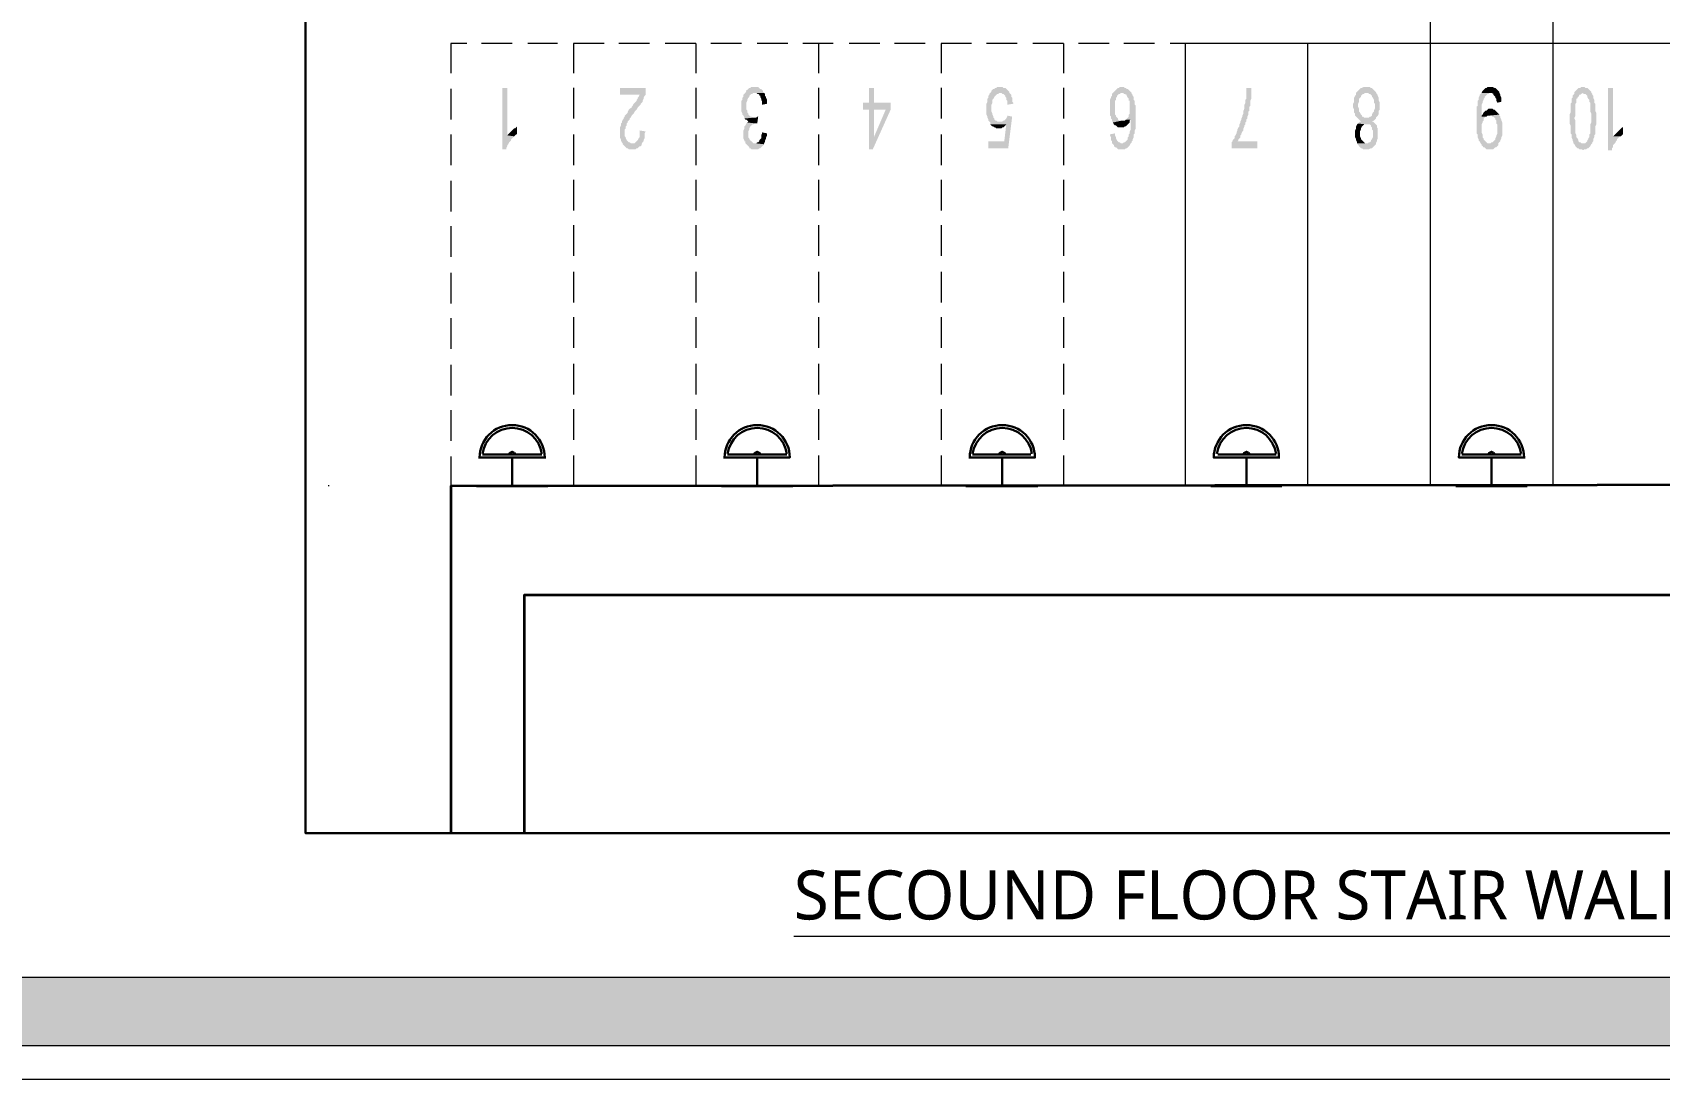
# Model space of a CAD drawing. Header units: inches. Extents: x 3324238 to 135265466, y -1036581 to 20094598.
# Drawn here: x 3353672.5 to 3353805.2, y -519499.6 to -519414.3 of the extents above; entities that cross this region are included whole.
import ezdxf

# ---------------------------------------------------------------- set-up
doc = ezdxf.new("R2010")
doc.units = ezdxf.units.IN
doc.header["$MEASUREMENT"] = 0
for name, color, linetype in [('PDF_Geometry', 7, 'Continuous'), ('PDF_Solid Fills', 7, 'Continuous'), ('PDF_Text', 1, 'Continuous')]:
    doc.layers.add(name, color=color, linetype=linetype)
doc.styles.add('PDF Malgun Gothic', font='malgun.ttf')

msp = doc.modelspace()

# ---------------------------------------------------------------- hatches: boundary and pattern name
at = {"layer": 'PDF_Solid Fills', "lineweight": 30, "transparency": 33554559}
for points in [[(3353710.83, -519423.772), (3353711.152, -519423.772), (3353711.152, -519423.772), (3353711.152, -519423.691), (3353711.233, -519423.53), (3353711.233, -519423.45), (3353711.313, -519423.369), (3353711.394, -519423.208), (3353711.475, -519423.127), (3353711.555, -519423.047), (3353711.555, -519422.966), (3353711.636, -519422.886), (3353711.716, -519422.805), (3353711.797, -519422.724), (3353711.233, -519422.644), (3353711.233, -519418.776), (3353710.83, -519418.776)], [(3353720.66, -519423.288), (3353721.465, -519423.288), (3353721.385, -519423.288), (3353721.304, -519423.288), (3353721.224, -519423.208), (3353721.143, -519423.208), (3353721.063, -519423.127), (3353720.982, -519423.047), (3353720.982, -519423.047), (3353720.901, -519422.886), (3353720.901, -519422.805), (3353720.821, -519422.724), (3353720.821, -519422.563), (3353720.821, -519422.402), (3353720.821, -519422.322), (3353720.821, -519422.16), (3353720.901, -519422.08), (3353720.901, -519421.919), (3353720.982, -519421.838), (3353720.982, -519421.677), (3353721.063, -519421.596), (3353721.063, -519421.516), (3353721.143, -519421.435), (3353721.224, -519421.355), (3353721.224, -519421.274), (3353721.304, -519421.194), (3353721.385, -519421.032), (3353721.465, -519420.952), (3353721.546, -519420.871), (3353721.627, -519420.71), (3353721.707, -519420.63), (3353721.788, -519420.549), (3353721.868, -519420.388), (3353721.949, -519420.307), (3353722.029, -519420.227), (3353722.11, -519420.146), (3353722.11, -519420.066), (3353722.191, -519419.985), (3353722.271, -519419.904), (3353722.271, -519419.824), (3353722.352, -519419.663), (3353722.352, -519419.582), (3353722.432, -519419.421), (3353722.513, -519419.34), (3353722.513, -519419.179), (3353722.513, -519419.179), (3353722.513, -519419.018), (3353722.513, -519418.938), (3353722.513, -519418.776), (3353720.418, -519418.776), (3353720.418, -519419.34), (3353722.029, -519419.34), (3353722.029, -519419.34), (3353721.949, -519419.502), (3353721.868, -519419.582), (3353721.868, -519419.663), (3353721.788, -519419.743), (3353721.788, -519419.824), (3353721.707, -519419.904), (3353721.627, -519419.985), (3353721.546, -519420.066), (3353721.465, -519420.227), (3353721.385, -519420.307), (3353721.385, -519420.388), (3353721.224, -519420.468), (3353721.143, -519420.549), (3353721.063, -519420.71), (3353721.063, -519420.791), (3353720.982, -519420.871), (3353720.901, -519420.952), (3353720.821, -519421.032), (3353720.821, -519421.113), (3353720.74, -519421.194), (3353720.74, -519421.274), (3353720.66, -519421.355), (3353720.579, -519421.516), (3353720.579, -519421.596), (3353720.499, -519421.677), (3353720.499, -519421.838), (3353720.499, -519421.838), (3353720.418, -519421.999), (3353720.418, -519422.16), (3353720.418, -519422.241), (3353720.418, -519422.402), (3353720.418, -519422.402), (3353720.418, -519422.563), (3353720.418, -519422.724), (3353720.418, -519422.805), (3353720.499, -519422.966), (3353720.499, -519423.047), (3353720.579, -519423.208)], [(3353730.57, -519421.274), (3353731.376, -519421.194), (3353731.295, -519421.194), (3353731.215, -519421.194), (3353731.134, -519421.113), (3353731.053, -519421.113), (3353730.973, -519421.032), (3353730.892, -519420.952), (3353730.892, -519420.871), (3353730.812, -519420.791), (3353730.812, -519420.63), (3353730.731, -519420.549), (3353730.731, -519420.388), (3353730.731, -519420.227), (3353730.731, -519420.227), (3353730.731, -519420.066), (3353730.731, -519419.985), (3353730.812, -519419.824), (3353730.812, -519419.743), (3353730.892, -519419.582), (3353730.973, -519419.502), (3353730.973, -519419.421), (3353731.053, -519419.34), (3353731.134, -519419.26), (3353731.215, -519419.26), (3353731.295, -519419.179), (3353731.376, -519419.179), (3353732.181, -519419.179), (3353732.101, -519419.099), (3353732.101, -519419.018), (3353732.02, -519418.938), (3353731.94, -519418.857), (3353731.859, -519418.857), (3353731.779, -519418.776), (3353731.698, -519418.696), (3353731.617, -519418.696), (3353731.537, -519418.696), (3353731.456, -519418.696), (3353731.376, -519418.696), (3353731.215, -519418.696), (3353731.134, -519418.696), (3353731.053, -519418.776), (3353730.973, -519418.776), (3353730.892, -519418.857), (3353730.812, -519418.938), (3353730.731, -519418.938), (3353730.731, -519419.018), (3353730.651, -519419.179), (3353730.651, -519419.179), (3353730.57, -519419.26), (3353730.489, -519419.34), (3353730.489, -519419.502), (3353730.409, -519419.582), (3353730.409, -519419.743), (3353730.328, -519419.824), (3353730.328, -519419.985), (3353730.328, -519420.146), (3353730.328, -519420.227), (3353730.328, -519420.307), (3353730.328, -519420.468), (3353730.328, -519420.549), (3353730.328, -519420.71), (3353730.409, -519420.871), (3353730.409, -519420.952), (3353730.489, -519421.032), (3353730.489, -519421.032), (3353730.57, -519421.194)], [(3353740.722, -519423.772), (3353741.044, -519423.772), (3353742.495, -519420.549), (3353742.495, -519419.985), (3353741.125, -519419.985), (3353741.125, -519418.776), (3353740.722, -519418.776), (3353740.722, -519419.985), (3353740.239, -519419.985), (3353740.239, -519420.549), (3353740.722, -519420.549), (3353742.092, -519420.549), (3353741.125, -519422.805)], [(3353752.002, -519420.146), (3353752.485, -519420.066), (3353752.485, -519419.985), (3353752.405, -519419.904), (3353752.405, -519419.743), (3353752.405, -519419.582), (3353752.324, -519419.502), (3353752.324, -519419.34), (3353752.244, -519419.26), (3353752.163, -519419.179), (3353752.163, -519419.099), (3353752.083, -519419.018), (3353752.002, -519418.938), (3353751.921, -519418.857), (3353751.841, -519418.776), (3353751.76, -519418.776), (3353751.68, -519418.776), (3353751.599, -519418.696), (3353751.519, -519418.696), (3353751.438, -519418.696), (3353751.438, -519418.696), (3353751.277, -519418.696), (3353751.196, -519418.696), (3353751.116, -519418.776), (3353751.035, -519418.776), (3353750.955, -519418.857), (3353750.874, -519418.857), (3353750.793, -519418.938), (3353750.713, -519419.018), (3353750.713, -519419.099), (3353750.632, -519419.179), (3353751.438, -519419.179), (3353751.438, -519419.179), (3353751.519, -519419.179), (3353751.599, -519419.26), (3353751.68, -519419.26), (3353751.76, -519419.34), (3353751.841, -519419.421), (3353751.841, -519419.502), (3353751.921, -519419.582), (3353751.921, -519419.743), (3353752.002, -519419.824), (3353752.002, -519419.985)], [(3353762.073, -519423.288), (3353762.154, -519423.208), (3353762.154, -519423.208), (3353762.154, -519423.127), (3353762.235, -519423.047), (3353762.235, -519422.966), (3353762.315, -519422.805), (3353762.315, -519422.724), (3353762.315, -519422.563), (3353762.396, -519422.483), (3353762.396, -519422.322), (3353762.396, -519422.241), (3353762.476, -519422.08), (3353762.476, -519421.919), (3353762.476, -519421.758), (3353762.476, -519421.596), (3353762.476, -519421.435), (3353762.476, -519421.274), (3353762.476, -519421.113), (3353762.476, -519421.032), (3353762.476, -519420.871), (3353762.476, -519420.71), (3353762.476, -519420.549), (3353762.476, -519420.388), (3353762.476, -519420.227), (3353762.396, -519420.146), (3353762.396, -519419.985), (3353762.396, -519419.824), (3353762.315, -519419.743), (3353762.315, -519419.663), (3353762.315, -519419.502), (3353762.235, -519419.421), (3353762.235, -519419.34), (3353762.154, -519419.26), (3353762.154, -519419.179), (3353762.073, -519419.099), (3353761.993, -519419.018), (3353761.912, -519418.938), (3353761.832, -519418.857), (3353761.751, -519418.857), (3353761.671, -519418.776), (3353761.59, -519418.776), (3353761.509, -519418.696), (3353761.429, -519418.696), (3353761.348, -519418.696), (3353761.348, -519418.696), (3353761.268, -519418.696), (3353761.187, -519418.696), (3353761.107, -519418.776), (3353761.026, -519418.776), (3353760.945, -519418.857), (3353760.865, -519418.938), (3353760.865, -519418.938), (3353760.784, -519419.018), (3353760.704, -519419.099), (3353760.623, -519419.179), (3353761.348, -519419.179), (3353761.429, -519419.179), (3353761.509, -519419.26), (3353761.59, -519419.26), (3353761.671, -519419.34), (3353761.751, -519419.34), (3353761.751, -519419.421), (3353761.832, -519419.582), (3353761.912, -519419.663), (3353761.912, -519419.824), (3353761.993, -519419.824), (3353761.993, -519419.985), (3353761.993, -519420.146), (3353761.993, -519420.227), (3353761.993, -519420.388), (3353761.993, -519420.468), (3353761.993, -519420.549), (3353761.993, -519420.71), (3353761.993, -519420.871), (3353761.912, -519420.952), (3353761.912, -519421.113), (3353761.832, -519421.194), (3353761.751, -519421.274), (3353761.751, -519421.355), (3353762.073, -519421.355), (3353762.073, -519421.435), (3353762.073, -519421.596), (3353762.073, -519421.758), (3353762.073, -519421.919), (3353762.073, -519422.08), (3353762.073, -519422.16), (3353761.993, -519422.322), (3353761.993, -519422.402), (3353761.993, -519422.483), (3353761.912, -519422.563), (3353761.912, -519422.724), (3353761.832, -519422.805), (3353761.832, -519422.966), (3353761.751, -519423.047), (3353761.671, -519423.127), (3353761.671, -519423.127), (3353761.59, -519423.208), (3353761.509, -519423.208), (3353761.429, -519423.288), (3353761.348, -519423.288)], [(3353770.292, -519423.691), (3353772.387, -519423.691), (3353772.387, -519423.127), (3353770.775, -519423.127), (3353770.856, -519423.047), (3353770.856, -519422.966), (3353770.936, -519422.886), (3353771.017, -519422.805), (3353771.017, -519422.644), (3353771.097, -519422.563), (3353771.097, -519422.483), (3353771.178, -519422.322), (3353771.259, -519422.241), (3353771.259, -519422.08), (3353771.339, -519421.919), (3353771.339, -519421.838), (3353771.42, -519421.758), (3353771.42, -519421.596), (3353771.5, -519421.516), (3353771.5, -519421.355), (3353771.581, -519421.274), (3353771.581, -519421.113), (3353771.661, -519420.952), (3353771.661, -519420.871), (3353771.661, -519420.71), (3353771.742, -519420.63), (3353771.742, -519420.468), (3353771.742, -519420.307), (3353771.823, -519420.227), (3353771.823, -519420.146), (3353771.823, -519419.985), (3353771.823, -519419.824), (3353771.903, -519419.663), (3353771.903, -519419.502), (3353771.903, -519419.421), (3353771.903, -519419.26), (3353771.903, -519419.099), (3353771.903, -519419.018), (3353771.903, -519418.857), (3353771.903, -519418.776), (3353771.5, -519418.776), (3353771.5, -519418.776), (3353771.5, -519418.938), (3353771.5, -519419.099), (3353771.5, -519419.179), (3353771.5, -519419.34), (3353771.5, -519419.502), (3353771.5, -519419.663), (3353771.42, -519419.743), (3353771.42, -519419.904), (3353771.42, -519419.985), (3353771.339, -519420.146), (3353771.339, -519420.227), (3353771.339, -519420.307), (3353771.339, -519420.468), (3353771.259, -519420.63), (3353771.259, -519420.71), (3353771.259, -519420.871), (3353771.178, -519421.032), (3353771.178, -519421.113), (3353771.097, -519421.274), (3353771.097, -519421.355), (3353771.017, -519421.516), (3353771.017, -519421.596), (3353770.936, -519421.758), (3353770.936, -519421.919), (3353770.856, -519421.999), (3353770.775, -519422.16), (3353770.775, -519422.241), (3353770.695, -519422.402), (3353770.695, -519422.483), (3353770.614, -519422.644), (3353770.533, -519422.724), (3353770.533, -519422.886), (3353770.453, -519422.966), (3353770.372, -519423.047), (3353770.372, -519423.127), (3353770.292, -519423.208)], [(3353780.524, -519421.194), (3353781.33, -519421.194), (3353781.249, -519421.194), (3353781.088, -519421.194), (3353781.008, -519421.113), (3353780.927, -519421.113), (3353780.927, -519421.032), (3353780.847, -519420.952), (3353780.766, -519420.791), (3353780.685, -519420.71), (3353780.685, -519420.63), (3353780.685, -519420.468), (3353780.605, -519420.307), (3353780.605, -519420.227), (3353780.605, -519420.066), (3353780.685, -519419.904), (3353780.685, -519419.824), (3353780.685, -519419.663), (3353780.766, -519419.582), (3353780.847, -519419.502), (3353780.847, -519419.421), (3353780.927, -519419.34), (3353781.008, -519419.26), (3353781.088, -519419.26), (3353781.169, -519419.179), (3353781.33, -519419.179), (3353782.055, -519419.099), (3353782.055, -519419.099), (3353781.975, -519419.018), (3353781.894, -519418.938), (3353781.813, -519418.857), (3353781.733, -519418.776), (3353781.652, -519418.776), (3353781.572, -519418.696), (3353781.491, -519418.696), (3353781.411, -519418.696), (3353781.33, -519418.696), (3353781.249, -519418.696), (3353781.169, -519418.696), (3353781.088, -519418.696), (3353780.927, -519418.776), (3353780.847, -519418.776), (3353780.766, -519418.857), (3353780.685, -519418.938), (3353780.685, -519418.938), (3353780.605, -519419.018), (3353780.524, -519419.099), (3353780.444, -519419.179), (3353780.444, -519419.34), (3353780.363, -519419.421), (3353780.283, -519419.582), (3353780.283, -519419.663), (3353780.283, -519419.824), (3353780.283, -519419.904), (3353780.202, -519420.066), (3353780.202, -519420.227), (3353780.202, -519420.227), (3353780.202, -519420.388), (3353780.283, -519420.549), (3353780.283, -519420.63), (3353780.283, -519420.791), (3353780.363, -519420.871), (3353780.363, -519421.032), (3353780.363, -519421.032), (3353780.444, -519421.113)], [(3353791.965, -519419.985), (3353792.288, -519419.904), (3353792.288, -519419.824), (3353792.288, -519419.663), (3353792.288, -519419.582), (3353792.207, -519419.421), (3353792.207, -519419.34), (3353792.127, -519419.179), (3353792.127, -519419.099), (3353792.046, -519419.018), (3353791.965, -519418.938), (3353791.885, -519418.857), (3353791.885, -519418.857), (3353791.804, -519418.776), (3353791.724, -519418.776), (3353791.563, -519418.696), (3353791.482, -519418.696), (3353791.401, -519418.696), (3353791.401, -519418.696), (3353791.24, -519418.696), (3353791.16, -519418.696), (3353791.079, -519418.776), (3353790.999, -519418.776), (3353790.918, -519418.857), (3353790.837, -519418.938), (3353790.757, -519419.018), (3353790.757, -519419.018), (3353790.676, -519419.179), (3353791.401, -519419.179), (3353791.401, -519419.179), (3353791.482, -519419.179), (3353791.643, -519419.26), (3353791.643, -519419.34), (3353791.724, -519419.421), (3353791.804, -519419.502), (3353791.804, -519419.582), (3353791.885, -519419.663), (3353791.885, -519419.824)], [(3353798.975, -519423.852), (3353798.975, -519423.852), (3353799.056, -519423.772), (3353799.136, -519423.772), (3353799.217, -519423.772), (3353799.297, -519423.691), (3353799.378, -519423.691), (3353799.459, -519423.611), (3353799.539, -519423.53), (3353799.539, -519423.53), (3353799.62, -519423.369), (3353799.7, -519423.288), (3353798.975, -519423.288), (3353798.895, -519423.288), (3353798.814, -519423.288), (3353798.733, -519423.208), (3353798.653, -519423.208), (3353798.572, -519423.127), (3353798.572, -519423.047), (3353798.492, -519422.886), (3353798.492, -519422.886), (3353798.411, -519422.805), (3353798.411, -519422.724), (3353798.411, -519422.644), (3353798.331, -519422.483), (3353798.331, -519422.402), (3353798.331, -519422.241), (3353798.331, -519422.16), (3353798.331, -519421.999), (3353798.331, -519421.838), (3353798.331, -519421.677), (3353798.331, -519421.435), (3353798.25, -519421.274), (3353798.25, -519421.194), (3353798.331, -519421.032), (3353798.331, -519420.871), (3353798.331, -519420.71), (3353798.331, -519420.549), (3353798.331, -519420.388), (3353798.331, -519420.227), (3353798.331, -519420.066), (3353798.411, -519419.985), (3353798.411, -519419.904), (3353798.411, -519419.824), (3353798.411, -519419.663), (3353798.492, -519419.663), (3353798.492, -519419.582), (3353798.572, -519419.502), (3353798.653, -519419.34), (3353798.733, -519419.34), (3353798.814, -519419.26), (3353798.814, -519419.26), (3353798.975, -519419.179), (3353799.62, -519419.179), (3353799.62, -519419.099), (3353799.539, -519419.018), (3353799.459, -519418.938), (3353799.378, -519418.857), (3353799.297, -519418.776), (3353799.217, -519418.776), (3353799.136, -519418.776), (3353799.056, -519418.696), (3353798.975, -519418.696), (3353798.895, -519418.696), (3353798.814, -519418.696), (3353798.733, -519418.776), (3353798.653, -519418.776), (3353798.572, -519418.776), (3353798.492, -519418.857), (3353798.411, -519418.938), (3353798.331, -519419.018), (3353798.331, -519419.018), (3353798.25, -519419.099), (3353798.25, -519419.26), (3353798.169, -519419.34), (3353798.089, -519419.421), (3353798.089, -519419.582), (3353798.008, -519419.663), (3353798.008, -519419.824), (3353798.008, -519419.904), (3353798.008, -519419.985), (3353797.928, -519420.066), (3353797.928, -519420.227), (3353797.928, -519420.388), (3353797.928, -519420.468), (3353797.928, -519420.63), (3353797.928, -519420.791), (3353797.847, -519420.952), (3353797.847, -519421.113), (3353797.847, -519421.274), (3353797.847, -519421.355), (3353797.847, -519421.516), (3353797.847, -519421.677), (3353797.928, -519421.838), (3353797.928, -519421.999), (3353797.928, -519422.08), (3353797.928, -519422.241), (3353797.928, -519422.322), (3353797.928, -519422.483), (3353798.008, -519422.563), (3353798.008, -519422.724), (3353798.008, -519422.805), (3353798.089, -519422.966), (3353798.089, -519423.047), (3353798.169, -519423.208), (3353798.169, -519423.208), (3353798.169, -519423.288), (3353798.25, -519423.369), (3353798.331, -519423.53), (3353798.411, -519423.611), (3353798.492, -519423.691), (3353798.492, -519423.691), (3353798.572, -519423.691), (3353798.653, -519423.772), (3353798.733, -519423.772), (3353798.814, -519423.772)], [(3353800.989, -519423.852), (3353801.312, -519423.852), (3353801.312, -519423.772), (3353801.312, -519423.691), (3353801.392, -519423.611), (3353801.392, -519423.45), (3353801.473, -519423.369), (3353801.553, -519423.288), (3353801.634, -519423.127), (3353801.714, -519423.047), (3353801.714, -519422.966), (3353801.795, -519422.886), (3353801.876, -519422.805), (3353801.956, -519422.724), (3353801.392, -519422.724), (3353801.392, -519418.776), (3353800.989, -519418.776)], [(3353732.02, -519420.146), (3353732.423, -519420.066), (3353732.423, -519419.985), (3353732.423, -519419.904), (3353732.423, -519419.743), (3353732.343, -519419.582), (3353732.343, -519419.502), (3353732.262, -519419.421), (3353732.262, -519419.26), (3353732.181, -519419.179), (3353731.376, -519419.179), (3353731.537, -519419.179), (3353731.617, -519419.26), (3353731.698, -519419.26), (3353731.779, -519419.34), (3353731.779, -519419.421), (3353731.859, -519419.421), (3353731.859, -519419.502), (3353731.94, -519419.663), (3353731.94, -519419.743), (3353732.02, -519419.904), (3353732.02, -519419.985)], [(3353750.632, -519421.596), (3353751.438, -519421.516), (3353751.357, -519421.516), (3353751.277, -519421.516), (3353751.196, -519421.516), (3353751.116, -519421.435), (3353751.035, -519421.435), (3353750.955, -519421.355), (3353750.955, -519421.274), (3353750.874, -519421.194), (3353750.874, -519421.113), (3353750.793, -519420.952), (3353750.793, -519420.871), (3353750.713, -519420.71), (3353750.713, -519420.549), (3353750.713, -519420.388), (3353750.713, -519420.388), (3353750.713, -519420.227), (3353750.713, -519420.146), (3353750.793, -519419.985), (3353750.793, -519419.824), (3353750.793, -519419.743), (3353750.874, -519419.663), (3353750.955, -519419.502), (3353750.955, -519419.502), (3353751.035, -519419.421), (3353751.116, -519419.34), (3353751.196, -519419.26), (3353751.277, -519419.26), (3353751.357, -519419.179), (3353751.438, -519419.179), (3353750.632, -519419.179), (3353750.552, -519419.26), (3353750.552, -519419.34), (3353750.471, -519419.421), (3353750.471, -519419.582), (3353750.391, -519419.663), (3353750.391, -519419.824), (3353750.391, -519419.904), (3353750.31, -519420.066), (3353750.31, -519420.146), (3353750.31, -519420.307), (3353750.31, -519420.468), (3353750.31, -519420.549), (3353750.31, -519420.71), (3353750.31, -519420.791), (3353750.31, -519420.952), (3353750.391, -519421.113), (3353750.391, -519421.194), (3353750.471, -519421.355), (3353750.471, -519421.435), (3353750.552, -519421.516)], [(3353760.623, -519421.596), (3353761.348, -519421.435), (3353761.348, -519421.435), (3353761.187, -519421.435), (3353761.107, -519421.435), (3353761.026, -519421.355), (3353761.026, -519421.274), (3353760.945, -519421.194), (3353760.865, -519421.113), (3353760.865, -519421.032), (3353760.784, -519420.952), (3353760.784, -519420.791), (3353760.784, -519420.63), (3353760.784, -519420.549), (3353760.784, -519420.388), (3353760.784, -519420.227), (3353760.784, -519420.066), (3353760.784, -519419.985), (3353760.784, -519419.824), (3353760.865, -519419.743), (3353760.865, -519419.582), (3353760.945, -519419.502), (3353760.945, -519419.421), (3353761.026, -519419.34), (3353761.107, -519419.26), (3353761.187, -519419.26), (3353761.268, -519419.179), (3353761.348, -519419.179), (3353760.623, -519419.179), (3353760.543, -519419.26), (3353760.543, -519419.421), (3353760.462, -519419.502), (3353760.462, -519419.582), (3353760.381, -519419.743), (3353760.381, -519419.824), (3353760.381, -519419.985), (3353760.381, -519420.146), (3353760.381, -519420.227), (3353760.381, -519420.388), (3353760.381, -519420.468), (3353760.381, -519420.63), (3353760.381, -519420.71), (3353760.381, -519420.871), (3353760.381, -519421.032), (3353760.462, -519421.113), (3353760.462, -519421.274), (3353760.543, -519421.355), (3353760.543, -519421.435)], [(3353781.33, -519423.772), (3353781.33, -519423.772), (3353781.411, -519423.772), (3353781.491, -519423.772), (3353781.652, -519423.691), (3353781.733, -519423.691), (3353781.813, -519423.611), (3353781.813, -519423.611), (3353781.894, -519423.53), (3353781.975, -519423.45), (3353782.055, -519423.369), (3353782.055, -519423.288), (3353782.136, -519423.127), (3353782.136, -519423.047), (3353782.216, -519422.886), (3353782.216, -519422.805), (3353782.216, -519422.644), (3353782.216, -519422.483), (3353782.216, -519422.402), (3353782.216, -519422.241), (3353782.216, -519422.08), (3353782.136, -519421.999), (3353782.136, -519421.919), (3353782.136, -519421.838), (3353782.055, -519421.758), (3353781.975, -519421.677), (3353781.894, -519421.596), (3353781.813, -519421.516), (3353781.733, -519421.516), (3353781.733, -519421.516), (3353781.894, -519421.435), (3353781.975, -519421.355), (3353782.055, -519421.274), (3353782.055, -519421.194), (3353782.136, -519421.113), (3353782.216, -519421.032), (3353782.216, -519421.032), (3353782.297, -519420.871), (3353782.297, -519420.791), (3353782.297, -519420.63), (3353782.377, -519420.549), (3353782.377, -519420.388), (3353782.377, -519420.227), (3353782.377, -519420.066), (3353782.377, -519419.985), (3353782.297, -519419.824), (3353782.297, -519419.663), (3353782.297, -519419.582), (3353782.216, -519419.421), (3353782.216, -519419.34), (3353782.136, -519419.26), (3353782.055, -519419.099), (3353781.33, -519419.179), (3353781.411, -519419.179), (3353781.491, -519419.26), (3353781.572, -519419.26), (3353781.652, -519419.34), (3353781.733, -519419.421), (3353781.733, -519419.502), (3353781.813, -519419.582), (3353781.894, -519419.743), (3353781.894, -519419.824), (3353781.894, -519419.985), (3353781.975, -519420.066), (3353781.975, -519420.227), (3353781.975, -519420.307), (3353781.975, -519420.468), (3353781.894, -519420.63), (3353781.894, -519420.71), (3353781.813, -519420.791), (3353781.733, -519420.952), (3353781.733, -519421.032), (3353781.652, -519421.113), (3353781.572, -519421.113), (3353781.491, -519421.194), (3353781.411, -519421.194), (3353781.33, -519421.194), (3353780.524, -519421.194), (3353780.605, -519421.274), (3353780.685, -519421.355), (3353780.766, -519421.435), (3353780.847, -519421.516), (3353780.847, -519421.516), (3353780.766, -519421.516), (3353780.685, -519421.596), (3353780.605, -519421.677), (3353781.33, -519421.758), (3353781.411, -519421.758), (3353781.491, -519421.758), (3353781.572, -519421.758), (3353781.652, -519421.838), (3353781.652, -519421.919), (3353781.733, -519421.999), (3353781.733, -519422.16), (3353781.813, -519422.241), (3353781.813, -519422.402), (3353781.813, -519422.483), (3353781.813, -519422.563), (3353781.813, -519422.724), (3353781.813, -519422.805), (3353781.733, -519422.966), (3353781.652, -519423.047), (3353781.652, -519423.127), (3353781.572, -519423.208), (3353781.491, -519423.208), (3353781.411, -519423.288), (3353781.33, -519423.288), (3353780.524, -519423.288), (3353780.605, -519423.45), (3353780.685, -519423.45), (3353780.685, -519423.53), (3353780.766, -519423.611), (3353780.847, -519423.691), (3353780.927, -519423.691), (3353781.008, -519423.772), (3353781.088, -519423.772), (3353781.169, -519423.772)], [(3353791.321, -519423.772), (3353791.401, -519423.772), (3353791.482, -519423.772), (3353791.562, -519423.772), (3353791.643, -519423.772), (3353791.724, -519423.691), (3353791.804, -519423.611), (3353791.885, -519423.611), (3353791.965, -519423.53), (3353792.046, -519423.45), (3353792.046, -519423.288), (3353791.321, -519423.288), (3353791.24, -519423.288), (3353791.16, -519423.288), (3353791.079, -519423.208), (3353790.998, -519423.127), (3353790.918, -519423.047), (3353790.837, -519422.966), (3353790.837, -519422.886), (3353790.757, -519422.805), (3353790.757, -519422.724), (3353790.757, -519422.563), (3353790.676, -519422.402), (3353790.676, -519422.322), (3353790.676, -519422.16), (3353790.676, -519422.08), (3353790.676, -519421.919), (3353790.676, -519421.758), (3353790.757, -519421.596), (3353790.757, -519421.516), (3353790.837, -519421.435), (3353790.837, -519421.274), (3353790.918, -519421.194), (3353790.998, -519421.113), (3353790.676, -519421.113), (3353790.676, -519421.032), (3353790.676, -519420.952), (3353790.676, -519420.791), (3353790.676, -519420.63), (3353790.676, -519420.549), (3353790.676, -519420.388), (3353790.676, -519420.227), (3353790.676, -519420.146), (3353790.757, -519419.985), (3353790.757, -519419.904), (3353790.837, -519419.743), (3353790.837, -519419.663), (3353790.918, -519419.582), (3353790.918, -519419.502), (3353790.998, -519419.421), (3353791.079, -519419.34), (3353791.16, -519419.26), (3353791.24, -519419.26), (3353791.321, -519419.179), (3353791.401, -519419.179), (3353790.676, -519419.179), (3353790.596, -519419.26), (3353790.515, -519419.34), (3353790.515, -519419.421), (3353790.435, -519419.582), (3353790.435, -519419.743), (3353790.354, -519419.824), (3353790.354, -519419.904), (3353790.354, -519419.985), (3353790.354, -519420.066), (3353790.354, -519420.227), (3353790.273, -519420.307), (3353790.273, -519420.468), (3353790.273, -519420.63), (3353790.273, -519420.71), (3353790.273, -519420.871), (3353790.273, -519421.032), (3353790.273, -519421.194), (3353790.273, -519421.355), (3353790.273, -519421.435), (3353790.273, -519421.596), (3353790.273, -519421.758), (3353790.273, -519421.919), (3353790.273, -519422.08), (3353790.273, -519422.241), (3353790.273, -519422.322), (3353790.273, -519422.483), (3353790.354, -519422.563), (3353790.354, -519422.644), (3353790.354, -519422.805), (3353790.354, -519422.805), (3353790.435, -519422.966), (3353790.435, -519423.047), (3353790.515, -519423.127), (3353790.596, -519423.288), (3353790.676, -519423.369), (3353790.676, -519423.45), (3353790.757, -519423.53), (3353790.837, -519423.611), (3353790.918, -519423.611), (3353790.998, -519423.691), (3353791.079, -519423.772), (3353791.16, -519423.772), (3353791.24, -519423.772)], [(3353799.7, -519423.288), (3353799.7, -519423.208), (3353799.781, -519423.127), (3353799.781, -519422.966), (3353799.861, -519422.805), (3353799.861, -519422.724), (3353799.861, -519422.644), (3353799.942, -519422.563), (3353799.942, -519422.402), (3353799.942, -519422.322), (3353799.942, -519422.16), (3353799.942, -519421.999), (3353799.942, -519421.919), (3353800.023, -519421.758), (3353800.023, -519421.596), (3353800.023, -519421.435), (3353800.023, -519421.274), (3353800.023, -519421.194), (3353800.023, -519421.032), (3353800.023, -519420.791), (3353799.942, -519420.63), (3353799.942, -519420.549), (3353799.942, -519420.388), (3353799.942, -519420.227), (3353799.942, -519420.066), (3353799.861, -519419.985), (3353799.861, -519419.824), (3353799.861, -519419.743), (3353799.781, -519419.582), (3353799.781, -519419.502), (3353799.781, -519419.421), (3353799.7, -519419.34), (3353799.7, -519419.26), (3353799.62, -519419.179), (3353798.975, -519419.179), (3353798.975, -519419.26), (3353799.056, -519419.26), (3353799.136, -519419.26), (3353799.217, -519419.34), (3353799.297, -519419.421), (3353799.297, -519419.502), (3353799.378, -519419.663), (3353799.378, -519419.663), (3353799.459, -519419.743), (3353799.459, -519419.824), (3353799.459, -519419.904), (3353799.539, -519419.985), (3353799.539, -519420.146), (3353799.539, -519420.227), (3353799.539, -519420.388), (3353799.539, -519420.549), (3353799.539, -519420.71), (3353799.62, -519420.871), (3353799.62, -519421.032), (3353799.62, -519421.274), (3353799.62, -519421.355), (3353799.62, -519421.596), (3353799.539, -519421.758), (3353799.539, -519421.919), (3353799.539, -519422.08), (3353799.539, -519422.241), (3353799.539, -519422.322), (3353799.539, -519422.483), (3353799.459, -519422.563), (3353799.459, -519422.724), (3353799.459, -519422.805), (3353799.378, -519422.886), (3353799.378, -519422.966), (3353799.297, -519423.047), (3353799.297, -519423.127), (3353799.217, -519423.208), (3353799.136, -519423.288), (3353799.056, -519423.288), (3353798.975, -519423.288)], [(3353731.617, -519421.677), (3353731.698, -519421.113), (3353731.617, -519421.113), (3353731.537, -519421.194), (3353731.456, -519421.194), (3353731.376, -519421.194), (3353730.57, -519421.274), (3353730.651, -519421.355), (3353730.731, -519421.355), (3353730.812, -519421.435), (3353730.892, -519421.516), (3353730.892, -519421.516), (3353730.812, -519421.596), (3353731.537, -519421.677)], [(3353740.722, -519423.772), (3353741.125, -519422.805), (3353741.125, -519420.549), (3353742.092, -519420.549), (3353740.722, -519420.549)], [(3353750.471, -519423.691), (3353752.083, -519423.691), (3353752.405, -519421.113), (3353752.002, -519421.032), (3353752.002, -519421.113), (3353751.921, -519421.274), (3353751.841, -519421.355), (3353751.76, -519421.435), (3353751.76, -519421.435), (3353751.68, -519421.435), (3353751.599, -519421.516), (3353751.519, -519421.516), (3353751.438, -519421.516), (3353750.632, -519421.596), (3353750.632, -519421.596), (3353750.632, -519421.758), (3353751.921, -519421.758), (3353751.76, -519423.127), (3353750.471, -519423.127)], [(3353761.268, -519421.999), (3353761.268, -519421.999), (3353761.429, -519421.999), (3353761.509, -519421.999), (3353761.59, -519421.919), (3353761.671, -519421.919), (3353761.751, -519421.838), (3353761.751, -519421.838), (3353761.832, -519421.758), (3353761.912, -519421.677), (3353761.993, -519421.596), (3353761.993, -519421.435), (3353762.073, -519421.355), (3353761.751, -519421.355), (3353761.671, -519421.355), (3353761.59, -519421.435), (3353761.509, -519421.435), (3353761.348, -519421.435), (3353760.623, -519421.596), (3353760.623, -519421.596), (3353760.704, -519421.758), (3353760.784, -519421.838), (3353760.865, -519421.838), (3353760.945, -519421.919), (3353761.026, -519421.999), (3353761.107, -519421.999), (3353761.187, -519421.999)], [(3353790.998, -519421.113), (3353791.079, -519421.113), (3353791.16, -519421.032), (3353791.24, -519421.032), (3353791.321, -519421.032), (3353792.126, -519420.952), (3353792.046, -519420.871), (3353791.965, -519420.791), (3353791.885, -519420.71), (3353791.804, -519420.63), (3353791.724, -519420.549), (3353791.643, -519420.549), (3353791.562, -519420.468), (3353791.482, -519420.468), (3353791.401, -519420.468), (3353791.401, -519420.468), (3353791.321, -519420.468), (3353791.24, -519420.468), (3353791.16, -519420.549), (3353791.079, -519420.63), (3353790.998, -519420.63), (3353790.998, -519420.63), (3353790.918, -519420.71), (3353790.837, -519420.791), (3353790.757, -519420.952), (3353790.676, -519421.032), (3353790.676, -519421.113)], [(3353792.046, -519423.288), (3353792.126, -519423.208), (3353792.207, -519423.127), (3353792.207, -519423.047), (3353792.288, -519422.886), (3353792.288, -519422.805), (3353792.368, -519422.644), (3353792.368, -519422.563), (3353792.368, -519422.402), (3353792.368, -519422.241), (3353792.368, -519422.08), (3353792.368, -519421.999), (3353792.368, -519421.919), (3353792.368, -519421.758), (3353792.368, -519421.596), (3353792.288, -519421.435), (3353792.288, -519421.355), (3353792.207, -519421.194), (3353792.207, -519421.113), (3353792.126, -519421.032), (3353792.126, -519420.952), (3353791.321, -519421.032), (3353791.401, -519421.032), (3353791.482, -519421.032), (3353791.562, -519421.113), (3353791.643, -519421.113), (3353791.724, -519421.194), (3353791.804, -519421.274), (3353791.804, -519421.355), (3353791.885, -519421.435), (3353791.885, -519421.516), (3353791.885, -519421.677), (3353791.965, -519421.758), (3353791.965, -519421.919), (3353791.965, -519422.08), (3353791.965, -519422.241), (3353791.965, -519422.322), (3353791.965, -519422.483), (3353791.885, -519422.644), (3353791.885, -519422.724), (3353791.804, -519422.886), (3353791.804, -519422.966), (3353791.724, -519423.047), (3353791.643, -519423.127), (3353791.562, -519423.208), (3353791.482, -519423.208), (3353791.401, -519423.288), (3353791.321, -519423.288)], [(3353711.797, -519422.724), (3353711.877, -519422.644), (3353711.958, -519422.563), (3353712.039, -519422.563), (3353712.039, -519421.919), (3353712.039, -519421.919), (3353711.958, -519421.999), (3353711.877, -519422.08), (3353711.797, -519422.08), (3353711.716, -519422.16), (3353711.636, -519422.241), (3353711.636, -519422.241), (3353711.555, -519422.322), (3353711.475, -519422.402), (3353711.394, -519422.483), (3353711.313, -519422.563), (3353711.233, -519422.644)], [(3353721.385, -519423.772), (3353721.546, -519423.772), (3353721.627, -519423.772), (3353721.707, -519423.772), (3353721.788, -519423.691), (3353721.868, -519423.691), (3353721.949, -519423.611), (3353722.029, -519423.53), (3353722.11, -519423.53), (3353722.191, -519423.45), (3353722.191, -519423.369), (3353722.271, -519423.208), (3353722.352, -519423.127), (3353722.352, -519423.047), (3353722.432, -519422.886), (3353722.432, -519422.805), (3353722.432, -519422.644), (3353722.432, -519422.483), (3353722.513, -519422.322), (3353722.029, -519422.241), (3353722.029, -519422.402), (3353722.029, -519422.563), (3353722.029, -519422.724), (3353722.029, -519422.805), (3353721.949, -519422.886), (3353721.868, -519423.047), (3353721.868, -519423.047), (3353721.788, -519423.127), (3353721.707, -519423.208), (3353721.627, -519423.288), (3353721.546, -519423.288), (3353721.465, -519423.288), (3353720.66, -519423.288), (3353720.66, -519423.369), (3353720.66, -519423.369), (3353720.74, -519423.45), (3353720.821, -519423.53), (3353720.901, -519423.611), (3353720.982, -519423.691), (3353721.063, -519423.691), (3353721.143, -519423.772), (3353721.224, -519423.772), (3353721.304, -519423.772)], [(3353731.456, -519423.772), (3353731.537, -519423.772), (3353731.617, -519423.772), (3353731.698, -519423.772), (3353731.779, -519423.691), (3353731.859, -519423.691), (3353731.94, -519423.611), (3353732.02, -519423.53), (3353732.101, -519423.45), (3353732.101, -519423.45), (3353732.181, -519423.369), (3353731.456, -519423.288), (3353731.376, -519423.288), (3353731.295, -519423.288), (3353731.215, -519423.208), (3353731.134, -519423.127), (3353731.053, -519423.047), (3353730.973, -519422.966), (3353730.973, -519422.886), (3353730.892, -519422.805), (3353730.892, -519422.644), (3353730.892, -519422.483), (3353730.892, -519422.402), (3353730.892, -519422.322), (3353730.973, -519422.16), (3353730.973, -519422.08), (3353731.053, -519421.919), (3353731.134, -519421.838), (3353731.134, -519421.838), (3353731.215, -519421.758), (3353731.295, -519421.758), (3353731.376, -519421.677), (3353731.456, -519421.677), (3353731.537, -519421.677), (3353730.812, -519421.596), (3353730.731, -519421.677), (3353730.651, -519421.838), (3353730.57, -519421.919), (3353730.57, -519421.999), (3353730.57, -519422.08), (3353730.489, -519422.241), (3353730.489, -519422.322), (3353730.489, -519422.483), (3353730.489, -519422.644), (3353730.489, -519422.724), (3353730.489, -519422.886), (3353730.57, -519423.047), (3353730.57, -519423.127), (3353730.651, -519423.127), (3353730.651, -519423.288), (3353730.731, -519423.369), (3353730.812, -519423.45), (3353730.892, -519423.53), (3353730.973, -519423.611), (3353730.973, -519423.691), (3353731.053, -519423.691), (3353731.134, -519423.772), (3353731.215, -519423.772), (3353731.376, -519423.772)], [(3353732.181, -519423.369), (3353732.181, -519423.288), (3353732.262, -519423.127), (3353732.262, -519423.047), (3353732.343, -519422.886), (3353732.343, -519422.805), (3353732.423, -519422.644), (3353732.423, -519422.483), (3353732.02, -519422.402), (3353732.02, -519422.483), (3353731.94, -519422.644), (3353731.94, -519422.724), (3353731.94, -519422.886), (3353731.859, -519422.966), (3353731.779, -519423.047), (3353731.779, -519423.127), (3353731.698, -519423.208), (3353731.617, -519423.208), (3353731.537, -519423.288), (3353731.456, -519423.288)], [(3353751.277, -519422.08), (3353751.357, -519422.08), (3353751.438, -519422.08), (3353751.519, -519422.08), (3353751.599, -519421.999), (3353751.68, -519421.999), (3353751.76, -519421.919), (3353751.841, -519421.838), (3353751.921, -519421.758), (3353750.632, -519421.758), (3353750.713, -519421.838), (3353750.793, -519421.919), (3353750.874, -519421.919), (3353750.955, -519421.999), (3353751.035, -519421.999), (3353751.116, -519422.08), (3353751.196, -519422.08)], [(3353761.348, -519423.772), (3353761.348, -519423.772), (3353761.509, -519423.772), (3353761.59, -519423.772), (3353761.671, -519423.691), (3353761.751, -519423.691), (3353761.832, -519423.611), (3353761.912, -519423.53), (3353761.912, -519423.53), (3353761.993, -519423.45), (3353762.073, -519423.288), (3353761.348, -519423.288), (3353761.348, -519423.288), (3353761.268, -519423.288), (3353761.187, -519423.208), (3353761.107, -519423.208), (3353761.026, -519423.127), (3353760.945, -519423.047), (3353760.945, -519423.047), (3353760.865, -519422.886), (3353760.865, -519422.805), (3353760.784, -519422.644), (3353760.784, -519422.483), (3353760.381, -519422.563), (3353760.381, -519422.644), (3353760.462, -519422.805), (3353760.462, -519422.886), (3353760.462, -519423.047), (3353760.543, -519423.127), (3353760.543, -519423.288), (3353760.623, -519423.369), (3353760.704, -519423.45), (3353760.704, -519423.53), (3353760.784, -519423.611), (3353760.865, -519423.611), (3353760.945, -519423.691), (3353761.026, -519423.772), (3353761.107, -519423.772), (3353761.187, -519423.772)], [(3353780.524, -519423.288), (3353781.33, -519423.288), (3353781.249, -519423.288), (3353781.169, -519423.288), (3353781.088, -519423.208), (3353781.008, -519423.127), (3353780.927, -519423.047), (3353780.847, -519422.966), (3353780.847, -519422.886), (3353780.766, -519422.724), (3353780.766, -519422.644), (3353780.766, -519422.483), (3353780.766, -519422.402), (3353780.766, -519422.322), (3353780.847, -519422.16), (3353780.847, -519422.08), (3353780.927, -519421.919), (3353780.927, -519421.919), (3353781.008, -519421.838), (3353781.088, -519421.758), (3353781.169, -519421.758), (3353781.33, -519421.758), (3353780.605, -519421.677), (3353780.524, -519421.758), (3353780.444, -519421.919), (3353780.444, -519421.919), (3353780.444, -519422.08), (3353780.363, -519422.241), (3353780.363, -519422.322), (3353780.363, -519422.483), (3353780.363, -519422.563), (3353780.363, -519422.724), (3353780.363, -519422.805), (3353780.444, -519422.966), (3353780.444, -519423.047), (3353780.524, -519423.208)], [(3353801.956, -519422.724), (3353802.037, -519422.724), (3353802.117, -519422.644), (3353802.198, -519422.563), (3353802.198, -519421.999), (3353802.198, -519421.999), (3353802.117, -519421.999), (3353802.037, -519422.08), (3353801.956, -519422.16), (3353801.876, -519422.241), (3353801.795, -519422.322), (3353801.795, -519422.322), (3353801.714, -519422.402), (3353801.634, -519422.483), (3353801.553, -519422.563), (3353801.473, -519422.644), (3353801.392, -519422.724)]]:
    msp.add_hatch(color=1, dxfattribs=at).paths.add_polyline_path(points)

# ---------------------------------------------------------------- linework, layer by layer
at = {"layer": 'PDF_Geometry', "color": 42, "lineweight": 20, "true_color": 0xd39e00}
for points in [[(3353304.106, -518935.429), (3354103.293, -518935.429), (3354103.293, -519499.589), (3353304.106, -519499.589)], [(3353306.845, -518938.168), (3354100.554, -518938.168), (3354100.554, -519496.85), (3353306.845, -519496.85)], [(3353312.405, -518943.728), (3354094.994, -518943.728), (3354094.994, -519491.291), (3353312.405, -519491.291)]]:
    msp.add_lwpolyline(points, close=True, dxfattribs=at)
at = {"layer": 'PDF_Geometry', "color": 9, "lineweight": 30, "true_color": 0xbababa}
msp.add_lwpolyline([(3353694.796, -519364.874), (3353879.708, -519364.874), (3353879.708, -519479.527), (3353694.796, -519479.527)], close=True, dxfattribs=at)
at = {"layer": 'PDF_Geometry', "lineweight": 13}
for points in [[(3353786.487, -519379.296), (3353786.487, -519451.086)], [(3353796.477, -519379.296), (3353796.477, -519451.166)], [(3353862.385, -519415.151), (3353766.505, -519415.151), (3353766.505, -519451.086)], [(3353776.496, -519415.151), (3353776.496, -519451.086)], [(3353696.649, -519451.166), (3353696.649, -519451.247)]]:
    msp.add_lwpolyline(points, dxfattribs=at)
at = {"layer": 'PDF_Geometry', "color": 252, "lineweight": 18, "true_color": 0x939597}
for points in [[(3353707.929, -519415.151), (3353706.64, -519415.151), (3353706.64, -519417.568)], [(3353711.636, -519415.151), (3353709.138, -519415.151)], [(3353715.342, -519415.151), (3353712.925, -519415.151)], [(3353719.129, -519415.151), (3353716.631, -519415.151), (3353716.631, -519417.568)], [(3353722.835, -519415.151), (3353720.337, -519415.151)], [(3353726.622, -519415.151), (3353724.124, -519415.151)], [(3353726.622, -519415.151), (3353726.622, -519417.568)], [(3353730.328, -519415.151), (3353727.831, -519415.151)], [(3353734.115, -519415.151), (3353731.617, -519415.151)], [(3353737.821, -519415.151), (3353735.324, -519415.151)], [(3353736.613, -519415.151), (3353736.613, -519417.568)], [(3353741.608, -519415.151), (3353739.111, -519415.151)], [(3353745.315, -519415.151), (3353742.817, -519415.151)], [(3353746.604, -519415.151), (3353746.604, -519417.568)], [(3353749.101, -519415.151), (3353746.604, -519415.151)], [(3353752.808, -519415.151), (3353750.31, -519415.151)], [(3353756.595, -519415.151), (3353754.097, -519415.151)], [(3353756.595, -519415.151), (3353756.595, -519417.568)], [(3353760.301, -519415.151), (3353757.803, -519415.151)], [(3353764.007, -519415.151), (3353761.509, -519415.151)], [(3353766.505, -519415.151), (3353765.296, -519415.151)], [(3353706.64, -519418.857), (3353706.64, -519421.355)], [(3353716.631, -519418.776), (3353716.631, -519421.274)], [(3353726.622, -519418.776), (3353726.622, -519421.274)], [(3353736.613, -519418.776), (3353736.613, -519421.274)], [(3353746.604, -519418.776), (3353746.604, -519421.274)], [(3353756.595, -519418.776), (3353756.595, -519421.274)], [(3353706.64, -519422.563), (3353706.64, -519425.061)], [(3353716.631, -519422.563), (3353716.631, -519425.061)], [(3353726.622, -519422.563), (3353726.622, -519425.061)], [(3353736.613, -519422.563), (3353736.613, -519425.061)], [(3353746.604, -519422.563), (3353746.604, -519425.061)], [(3353756.595, -519422.563), (3353756.595, -519425.061)], [(3353706.64, -519426.35), (3353706.64, -519428.848)], [(3353716.631, -519426.27), (3353716.631, -519428.767)], [(3353726.622, -519426.27), (3353726.622, -519428.767)], [(3353736.613, -519426.27), (3353736.613, -519428.767)], [(3353746.604, -519426.27), (3353746.604, -519428.767)], [(3353756.595, -519426.27), (3353756.595, -519428.767)], [(3353706.64, -519430.056), (3353706.64, -519432.554)], [(3353716.631, -519429.976), (3353716.631, -519432.474)], [(3353726.622, -519429.976), (3353726.622, -519432.474)], [(3353736.613, -519429.976), (3353736.613, -519432.474)], [(3353746.604, -519429.976), (3353746.604, -519432.474)], [(3353756.595, -519429.976), (3353756.595, -519432.474)], [(3353706.64, -519433.843), (3353706.64, -519436.341)], [(3353716.631, -519433.763), (3353716.631, -519436.26)], [(3353726.622, -519433.763), (3353726.622, -519436.26)], [(3353736.613, -519433.763), (3353736.613, -519436.26)], [(3353746.604, -519433.763), (3353746.604, -519436.26)], [(3353756.595, -519433.763), (3353756.595, -519436.26)], [(3353706.64, -519437.55), (3353706.64, -519440.047)], [(3353716.631, -519437.469), (3353716.631, -519439.967)], [(3353726.622, -519437.469), (3353726.622, -519439.967)], [(3353736.613, -519437.469), (3353736.613, -519439.967)], [(3353746.604, -519437.469), (3353746.604, -519439.967)], [(3353756.595, -519437.469), (3353756.595, -519439.967)], [(3353706.64, -519441.336), (3353706.64, -519443.834)], [(3353716.631, -519441.256), (3353716.631, -519443.754)], [(3353726.622, -519441.256), (3353726.622, -519443.754)], [(3353736.613, -519441.256), (3353736.613, -519443.754)], [(3353746.604, -519441.256), (3353746.604, -519443.754)], [(3353756.595, -519441.256), (3353756.595, -519443.754)], [(3353706.64, -519445.043), (3353706.64, -519447.54)], [(3353716.631, -519444.962), (3353716.631, -519447.46)], [(3353726.622, -519444.962), (3353726.622, -519447.46)], [(3353736.613, -519444.962), (3353736.613, -519447.46)], [(3353746.604, -519444.962), (3353746.604, -519447.46)], [(3353756.595, -519444.962), (3353756.595, -519447.46)], [(3353706.64, -519448.83), (3353706.64, -519451.247)], [(3353716.631, -519448.749), (3353716.631, -519451.086)], [(3353726.622, -519448.749), (3353726.622, -519451.086)], [(3353736.613, -519448.749), (3353736.613, -519451.086)], [(3353746.604, -519448.749), (3353746.604, -519451.086)], [(3353756.595, -519448.749), (3353756.595, -519451.086)]]:
    msp.add_lwpolyline(points, dxfattribs=at)
at = {"layer": 'PDF_Geometry', "lineweight": 35}
for points in [[(3353868.347, -519439.161), (3353862.385, -519439.161), (3353862.385, -519451.086), (3353706.64, -519451.247), (3353706.64, -519479.527)], [(3353868.428, -519439.161), (3353868.428, -519460.11), (3353712.603, -519460.11), (3353712.603, -519479.527)]]:
    msp.add_lwpolyline(points, dxfattribs=at)
at = {"layer": 'PDF_Geometry', "color": 92, "lineweight": 30, "true_color": 0x00b800}
for points in [[(3353728.959, -519448.91, -1), (3353734.276, -519448.91), (3353728.878, -519448.91)], [(3353748.94, -519448.91, -1), (3353754.258, -519448.91), (3353748.86, -519448.91)], [(3353774.24, -519448.91), (3353768.841, -519448.91, -1), (3353774.159, -519448.91)], [(3353794.221, -519448.91), (3353788.823, -519448.91, -1), (3353794.141, -519448.91)]]:
    msp.add_lwpolyline(points, format="xyb", dxfattribs=at)
for points in [[(3353714.375, -519448.91), (3353708.896, -519448.91)], [(3353714.053, -519448.668), (3353709.219, -519448.668)], [(3353711.877, -519448.668), (3353711.797, -519448.507), (3353711.636, -519448.427), (3353711.475, -519448.507), (3353711.394, -519448.668)], [(3353711.636, -519448.91), (3353711.636, -519451.247)], [(3353734.035, -519448.668), (3353729.2, -519448.668)], [(3353731.859, -519448.668), (3353731.779, -519448.507), (3353731.617, -519448.427), (3353731.456, -519448.507), (3353731.376, -519448.668)], [(3353731.617, -519448.91), (3353731.617, -519451.247)], [(3353753.936, -519448.668), (3353749.182, -519448.668)], [(3353751.841, -519448.668), (3353751.76, -519448.507), (3353751.599, -519448.427), (3353751.438, -519448.507), (3353751.357, -519448.668)], [(3353751.599, -519448.91), (3353751.599, -519451.247)], [(3353773.917, -519448.668), (3353769.164, -519448.668)], [(3353771.742, -519448.668), (3353771.661, -519448.507), (3353771.5, -519448.427), (3353771.339, -519448.507), (3353771.259, -519448.668)], [(3353771.5, -519448.91), (3353771.5, -519451.247)], [(3353793.899, -519448.668), (3353789.065, -519448.668)], [(3353791.724, -519448.668), (3353791.643, -519448.507), (3353791.482, -519448.427), (3353791.321, -519448.507), (3353791.24, -519448.668)], [(3353791.482, -519448.91), (3353791.482, -519451.247)], [(3353714.536, -519451.247), (3353708.735, -519451.247)], [(3353734.518, -519451.247), (3353728.717, -519451.247)], [(3353754.5, -519451.247), (3353748.618, -519451.247)], [(3353774.401, -519451.247), (3353768.6, -519451.247)], [(3353794.383, -519451.247), (3353788.581, -519451.247)]]:
    msp.add_lwpolyline(points, dxfattribs=at)
at = {"layer": 'PDF_Geometry', "color": 1, "lineweight": 13}
msp.add_lwpolyline([(3353734.599, -519487.907), (3353832.493, -519487.907)], dxfattribs=at)
at = {"layer": 'PDF_Geometry', "color": 92, "lineweight": 30, "true_color": 0x00b800}
for centre, radius, start, end in [((3353711.636, -519448.91), 2.659, 0, 180), ((3353711.636, -519448.935), 2.442, 8.17123, 171.82877), ((3353731.617, -519448.935), 2.442, 8.17123, 171.82877), ((3353751.599, -519448.935), 2.442, 8.17123, 171.82877), ((3353771.5, -519448.935), 2.442, 8.17123, 171.82877), ((3353791.482, -519448.935), 2.442, 8.17123, 171.82877)]:
    msp.add_arc(centre, radius, start, end, dxfattribs=at)
at = {"layer": 'PDF_Solid Fills', "color": 42, "lineweight": 30, "true_color": 0xd39e00, "transparency": 33554559}
for points in [[(3353306.845, -519491.291), (3354100.554, -519496.85), (3353306.845, -519496.85)], [(3353306.845, -519491.291), (3354100.554, -519491.291), (3354100.554, -519496.85)]]:
    msp.add_solid(points, dxfattribs=at)

# ---------------------------------------------------------------- texts
at = {"layer": 'PDF_Text', "lineweight": 30, "insert": (3353734.594, -519486.609), "char_height": 3.99579, "attachment_point": 7, "style": 'PDF Malgun Gothic'}
msp.add_mtext('SECOUND FLOOR STAIR WALL PLAN', dxfattribs=at)

doc.saveas('drawing.dxf')
